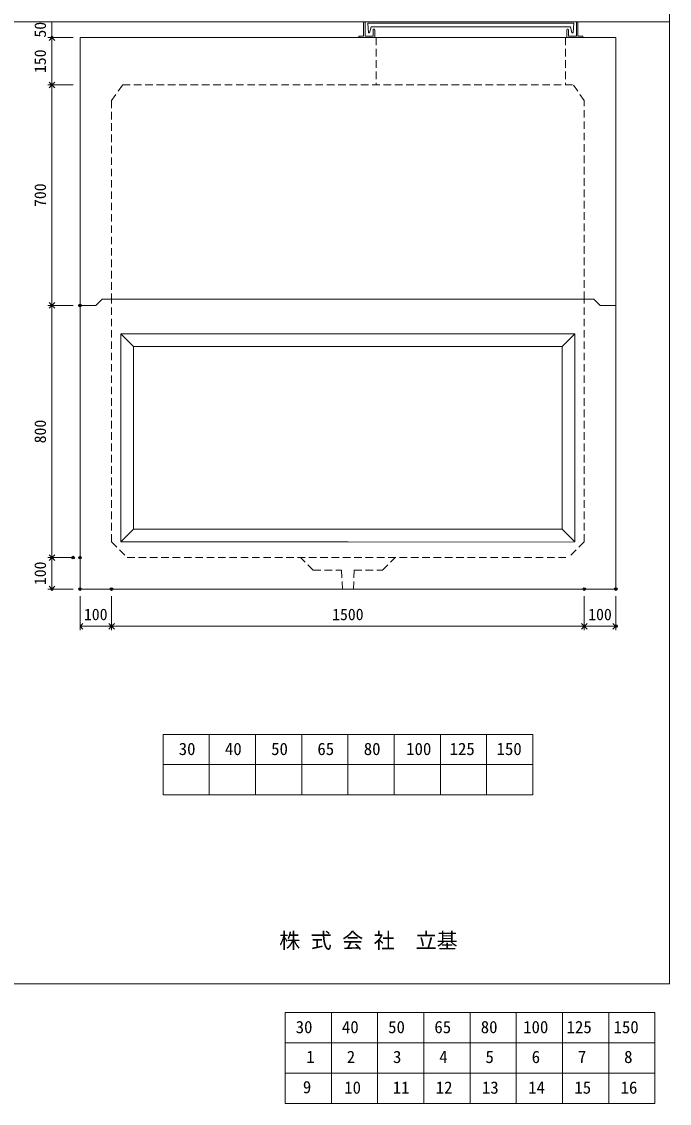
# Model space of a CAD drawing. Units: millimetres, scale not verified. Extents: x -6420 to 6420, y -3040 to 3040.
# Drawn here: x 4365 to 6420, y -3040 to 393 of the extents above; entities that cross this region are included whole.
import ezdxf
from ezdxf.enums import TextEntityAlignment as Align

# ---------------------------------------------------------------- set-up
doc = ezdxf.new("R2010")
doc.units = ezdxf.units.MM
doc.header["$LTSCALE"] = 20
doc.header["$PDMODE"] = 32
doc.header["$PDSIZE"] = 8
doc.linetypes.add('DASHED1', pattern=[1.8, 1.2, -0.6])
doc.layers.add('0-1_Defpoints', color=7, linetype='Continuous')
for name, color, linetype, lineweight in [('0-2_waku', 7, 'Continuous', 18), ('0-3_gaikei', 7, 'Continuous', 18), ('0-4_kakure', 7, 'DASHED1', 5), ('0-5_sunpou', 7, 'Continuous', 5), ('0-8_uchigawa', 6, 'Continuous', 18), ('0-A_futa', 3, 'Continuous', 18), ('0-B_GL', 4, 'Continuous', 18), ('0-D_文字１', 7, 'Continuous', 18), ('1-4_文字２', 7, 'Continuous', 5)]:
    doc.layers.add(name, color=color, linetype=linetype, lineweight=lineweight)
doc.styles.add('ＭＳ ゴシック', font='')
doc.styles.get('ＭＳ ゴシック').set_extended_font_data('MS Gothic')

# ---------------------------------------------------------------- blocks, each defined once
blk = doc.blocks.new('_Open90')
at = {"layer": '0-5_sunpou'}
blk.add_line((0, 0), (-1, 0), dxfattribs=at)
blk.add_lwpolyline([(-0.5, 0.5), (0, 0), (-0.5, -0.5)], dxfattribs=at)
blk = doc.blocks.new('D45')
at = {"layer": '0-1_Defpoints'}
for p in [(7133.24, 2079.26), (7044.21, 1279.26), (7133.24, 1279.26)]:
    blk.add_point(p, dxfattribs=at)
at = {"layer": '0-5_sunpou'}
for p, q in [((7111.24, 2079.26), (7031.21, 2079.26)), ((7044.21, 2061.26), (7044.21, 1297.26)), ((7111.24, 1279.26), (7031.21, 1279.26))]:
    blk.add_line(p, q, dxfattribs=at)
at = {"layer": '0-5_sunpou', "xscale": 18, "yscale": 18}
for p, rotation in [((7044.21, 2079.26), 90), ((7044.21, 1279.26), 270)]:
    blk.add_blockref('_Open90', p, dxfattribs=dict(at, rotation=rotation))
at = {"layer": '0-5_sunpou', "style": 'ＭＳ ゴシック'}
blk.add_text('800', height=36.66, rotation=90, dxfattribs=at).set_placement((7036.21, 1641.76), align=Align.BOTTOM_LEFT)
blk = doc.blocks.new('D46')
at = {"layer": '0-1_Defpoints'}
for p in [(7111.24, 1279.26), (7044.21, 1179.26), (7133.24, 1179.26)]:
    blk.add_point(p, dxfattribs=at)
at = {"layer": '0-5_sunpou'}
for p, q in [((7089.24, 1279.26), (7031.21, 1279.26)), ((7044.21, 1261.26), (7044.21, 1197.26)), ((7111.24, 1179.26), (7031.21, 1179.26))]:
    blk.add_line(p, q, dxfattribs=at)
at = {"layer": '0-5_sunpou', "xscale": 18, "yscale": 18}
for p, rotation in [((7044.21, 1279.26), 90), ((7044.21, 1179.26), 270)]:
    blk.add_blockref('_Open90', p, dxfattribs=dict(at, rotation=rotation))
at = {"layer": '0-5_sunpou', "style": 'ＭＳ ゴシック'}
blk.add_text('100', height=36.66, rotation=90, dxfattribs=at).set_placement((7036.21, 1191.76), align=Align.BOTTOM_LEFT)
blk = doc.blocks.new('D47')
at = {"layer": '0-1_Defpoints'}
for p in [(7133.24, 1179.26), (7233.24, 1179.26), (7233.24, 1061.55)]:
    blk.add_point(p, dxfattribs=at)
at = {"layer": '0-5_sunpou'}
for p, q in [((7133.24, 1157.26), (7133.24, 1048.55)), ((7233.24, 1157.26), (7233.24, 1048.55)), ((7151.24, 1061.55), (7215.24, 1061.55))]:
    blk.add_line(p, q, dxfattribs=at)
at = {"layer": '0-5_sunpou', "xscale": 18, "yscale": 18, "rotation": 180}
blk.add_blockref('_Open90', (7133.24, 1061.55), dxfattribs=at)
at = {"layer": '0-5_sunpou', "xscale": 18, "yscale": 18}
blk.add_blockref('_Open90', (7233.24, 1061.55), dxfattribs=at)
at = {"layer": '0-5_sunpou', "style": 'ＭＳ ゴシック'}
blk.add_text('100', height=36.66, dxfattribs=at).set_placement((7145.74, 1069.55), align=Align.BOTTOM_LEFT)
blk = doc.blocks.new('D48')
at = {"layer": '0-1_Defpoints'}
for p in [(7233.24, 1179.26), (8733.24, 1179.26), (8733.24, 1061.55)]:
    blk.add_point(p, dxfattribs=at)
at = {"layer": '0-5_sunpou'}
for p, q in [((7233.24, 1157.26), (7233.24, 1048.55)), ((8733.24, 1157.26), (8733.24, 1048.55)), ((7251.24, 1061.55), (8715.24, 1061.55))]:
    blk.add_line(p, q, dxfattribs=at)
at = {"layer": '0-5_sunpou', "xscale": 18, "yscale": 18, "rotation": 180}
blk.add_blockref('_Open90', (7233.24, 1061.55), dxfattribs=at)
at = {"layer": '0-5_sunpou', "xscale": 18, "yscale": 18}
blk.add_blockref('_Open90', (8733.24, 1061.55), dxfattribs=at)
at = {"layer": '0-5_sunpou', "style": 'ＭＳ ゴシック'}
blk.add_text('1500', height=36.66, dxfattribs=at).set_placement((7933.24, 1069.55), align=Align.BOTTOM_LEFT)
blk = doc.blocks.new('D49')
at = {"layer": '0-1_Defpoints'}
for p in [(8733.24, 1179.26), (8833.24, 1179.26), (8833.24, 1061.55)]:
    blk.add_point(p, dxfattribs=at)
at = {"layer": '0-5_sunpou'}
for p, q in [((8733.24, 1157.26), (8733.24, 1048.55)), ((8833.24, 1157.26), (8833.24, 1048.55)), ((8751.24, 1061.55), (8815.24, 1061.55))]:
    blk.add_line(p, q, dxfattribs=at)
at = {"layer": '0-5_sunpou', "xscale": 18, "yscale": 18, "rotation": 180}
blk.add_blockref('_Open90', (8733.24, 1061.55), dxfattribs=at)
at = {"layer": '0-5_sunpou', "xscale": 18, "yscale": 18}
blk.add_blockref('_Open90', (8833.24, 1061.55), dxfattribs=at)
at = {"layer": '0-5_sunpou', "style": 'ＭＳ ゴシック'}
blk.add_text('100', height=36.66, dxfattribs=at).set_placement((8745.74, 1069.55), align=Align.BOTTOM_LEFT)
blk = doc.blocks.new('150')
at = {"layer": '0-5_sunpou'}
blk.add_line((8, 57), (8, -57), dxfattribs=at)
at = {"layer": '0-5_sunpou', "xscale": 18, "yscale": 18}
for p, rotation in [((8, 75), 90), ((8, -75), 270)]:
    blk.add_blockref('_Open90', p, dxfattribs=dict(at, rotation=rotation))
at = {"layer": '0-5_sunpou', "style": 'ＭＳ ゴシック'}
blk.add_text('150', height=36.66, rotation=90, dxfattribs=at).set_placement((0, -37.5), align=Align.BOTTOM_LEFT)
blk = doc.blocks.new('50')
at = {"layer": '0-5_sunpou'}
for p, q in [((57.6, 33.33), (-23.42, 33.33)), ((-10.42, 33.33), (-10.42, -16.67)), ((34.61, -16.67), (-23.42, -16.67)), ((56.61, -16.67), (-23.42, -16.67))]:
    blk.add_line(p, q, dxfattribs=at)
blk.add_point((-10.42, -16.67), dxfattribs=at)
at = {"layer": '0-5_sunpou', "style": 'ＭＳ ゴシック'}
blk.add_text('50', height=36.66, rotation=90, dxfattribs=at).set_placement((-18.42, -16.67), align=Align.BOTTOM_LEFT)
blk = doc.blocks.new('700')
at = {"layer": '0-5_sunpou'}
for p, q in [((75.03, 350), (-5, 350)), ((8, 332), (8, -332))]:
    blk.add_line(p, q, dxfattribs=at)
at = {"layer": '0-5_sunpou', "xscale": 18, "yscale": 18}
for p, rotation in [((8, 350), 90), ((8, -350), 270)]:
    blk.add_blockref('_Open90', p, dxfattribs=dict(at, rotation=rotation))
at = {"layer": '0-5_sunpou', "style": 'ＭＳ ゴシック'}
blk.add_text('700', height=36.66, rotation=90, dxfattribs=at).set_placement((0, -37.5), align=Align.BOTTOM_LEFT)

msp = doc.modelspace()

# ---------------------------------------------------------------- linework, layer by layer
at = {"layer": '0-2_waku'}
for p, q in [((6420, 3039.85), (6420, -2660.15)), ((6420, 2683.6), (6420, -2660.15)), ((4813.33, -1868.72), (4813.33, -2060.72)), ((4813.33, -1868.72), (4813.33, -2060.72)), ((4813.33, -1868.72), (4813.33, -2060.72)), ((4813.33, -1868.72), (4813.33, -2060.72)), ((4813.33, -1868.72), (5986.67, -1868.72)), ((4960, -1868.72), (4960, -2060.72)), ((5106.67, -1868.72), (5106.67, -2060.72)), ((5106.67, -1868.72), (5106.67, -2060.72)), ((5253.33, -1868.72), (5253.33, -2060.72)), ((5400, -1868.72), (5400, -2060.72)), ((5546.67, -1868.72), (5546.67, -2060.72)), ((5693.33, -1868.72), (5693.33, -2060.72)), ((5840, -1868.72), (5840, -2060.72)), ((5986.67, -1868.72), (5986.67, -2060.72)), ((4813.33, -1964.72), (5986.67, -1964.72)), ((4813.33, -2060.72), (5986.67, -2060.72)), ((-1740, -2660.15), (6420, -2660.15))]:
    msp.add_line(p, q, dxfattribs=at)
msp.add_lwpolyline([(-1740, 3039.85), (6420, 3039.85), (6420, -2660.15)], dxfattribs=at)
at = {"layer": '0-3_gaikei'}
for p, q in [((4550, 342.28), (6250, 342.28)), ((4550, 342.28), (4550, -507.72)), ((4550, 342.28), (6250, 342.28)), ((6250, 342.28), (6250, -507.72)), ((4550, -507.72), (4600, -507.72)), ((4550, -507.72), (4600, -507.72)), ((4550, -507.72), (4600, -507.72)), ((4550, -507.72), (4600, -507.72)), ((4550, -507.72), (4600, -507.72)), ((4550, -507.72), (4600, -507.72)), ((4550, -507.72), (4600, -507.72)), ((4550, -507.72), (4600, -507.72)), ((4550, -507.72), (4600, -507.72)), ((4550, -507.72), (4600, -507.72)), ((4550, -507.72), (4600, -507.72)), ((4550, -507.72), (4600, -507.72)), ((4550, -507.72), (4600, -507.72)), ((4550, -507.72), (4600, -507.72)), ((4550, -507.72), (4600, -507.72)), ((4550, -507.72), (4600, -507.72)), ((4550, -507.72), (4600, -507.72)), ((4550, -507.72), (4600, -507.72)), ((4550, -507.72), (4600, -507.72)), ((4550, -507.72), (4600, -507.72)), ((4550, -507.72), (4600, -507.72)), ((4550, -507.72), (4600, -507.72)), ((4550, -507.72), (4550, -1407.72)), ((4550, -507.72), (4600, -507.72)), ((4550, -507.72), (4600, -507.72)), ((4550, -507.72), (4600, -507.72)), ((4550, -507.72), (4600, -507.72)), ((4550, -507.72), (4600, -507.72)), ((4550, -507.72), (4600, -507.72)), ((4550, -507.72), (4600, -507.72)), ((4550, -507.72), (4600, -507.72)), ((4550, -507.72), (4600, -507.72)), ((4550, -507.72), (4600, -507.72)), ((4550, -507.72), (4600, -507.72)), ((4550, -507.72), (4600, -507.72)), ((4550, -507.72), (4600, -507.72)), ((4620, -487.72), (4600, -507.72)), ((4620, -487.72), (4600, -507.72)), ((4620, -487.72), (4600, -507.72)), ((4620, -487.72), (4600, -507.72)), ((4620, -487.72), (4600, -507.72)), ((4620, -487.72), (4600, -507.72)), ((4620, -487.72), (4600, -507.72)), ((4620, -487.72), (4600, -507.72)), ((4620, -487.72), (4600, -507.72)), ((4620, -487.72), (4600, -507.72)), ((4620, -487.72), (4600, -507.72)), ((4620, -487.72), (4600, -507.72)), ((4620, -487.72), (4600, -507.72)), ((4620, -487.72), (4600, -507.72)), ((4620, -487.72), (4600, -507.72)), ((4620, -487.72), (4600, -507.72)), ((4620, -487.72), (4600, -507.72)), ((4620, -487.72), (4600, -507.72)), ((4620, -487.72), (4600, -507.72)), ((4620, -487.72), (4600, -507.72)), ((4620, -487.72), (4600, -507.72)), ((4620, -487.72), (4600, -507.72)), ((4620, -487.72), (4600, -507.72)), ((4620, -487.72), (4600, -507.72)), ((4620, -487.72), (4600, -507.72)), ((4620, -487.72), (4600, -507.72)), ((4620, -487.72), (4600, -507.72)), ((4620, -487.72), (4600, -507.72)), ((4620, -487.72), (4600, -507.72)), ((4620, -487.72), (4600, -507.72)), ((4620, -487.72), (4600, -507.72)), ((4620, -487.72), (4600, -507.72)), ((4620, -487.72), (4600, -507.72)), ((4620, -487.72), (4600, -507.72)), ((4620, -487.72), (4600, -507.72)), ((4620, -487.72), (6180, -487.72)), ((4620, -487.72), (6180, -487.72)), ((4620, -487.72), (6180, -487.72)), ((4620, -487.72), (6180, -487.72)), ((4620, -487.72), (6180, -487.72)), ((4620, -487.72), (6180, -487.72)), ((4620, -487.72), (6180, -487.72)), ((4620, -487.72), (6180, -487.72)), ((4620, -487.72), (6180, -487.72)), ((4620, -487.72), (6180, -487.72)), ((4620, -487.72), (6180, -487.72)), ((4620, -487.72), (6180, -487.72)), ((4620, -487.72), (6180, -487.72)), ((4620, -487.72), (6180, -487.72)), ((4620, -487.72), (6180, -487.72)), ((4620, -487.72), (6180, -487.72)), ((4620, -487.72), (6180, -487.72)), ((4620, -487.72), (6180, -487.72)), ((4620, -487.72), (6180, -487.72)), ((4620, -487.72), (6180, -487.72)), ((4620, -487.72), (6180, -487.72)), ((4620, -487.72), (6180, -487.72)), ((4620, -487.72), (6180, -487.72)), ((4620, -487.72), (6180, -487.72)), ((4620, -487.72), (6180, -487.72)), ((4620, -487.72), (6180, -487.72)), ((4620, -487.72), (6180, -487.72)), ((4620, -487.72), (6180, -487.72)), ((4620, -487.72), (6180, -487.72)), ((4620, -487.72), (6180, -487.72)), ((4620, -487.72), (6180, -487.72)), ((4620, -487.72), (6180, -487.72)), ((4620, -487.72), (6180, -487.72)), ((4620, -487.72), (6180, -487.72)), ((4620, -487.72), (6180, -487.72)), ((6180, -487.72), (6200, -507.72)), ((6180, -487.72), (6200, -507.72)), ((6180, -487.72), (6200, -507.72)), ((6180, -487.72), (6200, -507.72)), ((6180, -487.72), (6200, -507.72)), ((6180, -487.72), (6200, -507.72)), ((6180, -487.72), (6200, -507.72)), ((6180, -487.72), (6200, -507.72)), ((6180, -487.72), (6200, -507.72)), ((6180, -487.72), (6200, -507.72)), ((6180, -487.72), (6200, -507.72)), ((6180, -487.72), (6200, -507.72)), ((6180, -487.72), (6200, -507.72)), ((6180, -487.72), (6200, -507.72)), ((6180, -487.72), (6200, -507.72)), ((6180, -487.72), (6200, -507.72)), ((6180, -487.72), (6200, -507.72)), ((6180, -487.72), (6200, -507.72)), ((6180, -487.72), (6200, -507.72)), ((6180, -487.72), (6200, -507.72)), ((6180, -487.72), (6200, -507.72)), ((6180, -487.72), (6200, -507.72)), ((6180, -487.72), (6200, -507.72)), ((6180, -487.72), (6200, -507.72)), ((6180, -487.72), (6200, -507.72)), ((6180, -487.72), (6200, -507.72)), ((6180, -487.72), (6200, -507.72)), ((6180, -487.72), (6200, -507.72)), ((6180, -487.72), (6200, -507.72)), ((6180, -487.72), (6200, -507.72)), ((6180, -487.72), (6200, -507.72)), ((6180, -487.72), (6200, -507.72)), ((6180, -487.72), (6200, -507.72)), ((6180, -487.72), (6200, -507.72)), ((6180, -487.72), (6200, -507.72)), ((6200, -507.72), (6250, -507.72)), ((6200, -507.72), (6250, -507.72)), ((6200, -507.72), (6250, -507.72)), ((6200, -507.72), (6250, -507.72)), ((6200, -507.72), (6250, -507.72)), ((6200, -507.72), (6250, -507.72)), ((6200, -507.72), (6250, -507.72)), ((6200, -507.72), (6250, -507.72)), ((6200, -507.72), (6250, -507.72)), ((6200, -507.72), (6250, -507.72)), ((6200, -507.72), (6250, -507.72)), ((6200, -507.72), (6250, -507.72)), ((6200, -507.72), (6250, -507.72)), ((6200, -507.72), (6250, -507.72)), ((6200, -507.72), (6250, -507.72)), ((6200, -507.72), (6250, -507.72)), ((6200, -507.72), (6250, -507.72)), ((6200, -507.72), (6250, -507.72)), ((6200, -507.72), (6250, -507.72)), ((6200, -507.72), (6250, -507.72)), ((6200, -507.72), (6250, -507.72)), ((6200, -507.72), (6250, -507.72)), ((6200, -507.72), (6250, -507.72)), ((6200, -507.72), (6250, -507.72)), ((6200, -507.72), (6250, -507.72)), ((6200, -507.72), (6250, -507.72)), ((6200, -507.72), (6250, -507.72)), ((6200, -507.72), (6250, -507.72)), ((6200, -507.72), (6250, -507.72)), ((6200, -507.72), (6250, -507.72)), ((6200, -507.72), (6250, -507.72)), ((6200, -507.72), (6250, -507.72)), ((6200, -507.72), (6250, -507.72)), ((6200, -507.72), (6250, -507.72)), ((6200, -507.72), (6250, -507.72)), ((6250, -1407.72), (6250, -507.72)), ((4550, -1407.72), (6250, -1407.72))]:
    msp.add_line(p, q, dxfattribs=at)
at = {"layer": '0-4_kakure'}
for p, q in [((5490, 342.28), (5490, 192.28)), ((6090, 342.28), (6090, 192.28)), ((4650, 142.28), (4685, 192.28)), ((4685, 192.28), (6115, 192.28)), ((6150, 142.28), (6115, 192.28)), ((4650, 142.28), (4650, -487.72)), ((6150, -487.72), (6150, 142.28)), ((4650, -1257.72), (4650, -487.72)), ((6150, -1257.72), (6150, -487.72)), ((4650, -1257.72), (4700, -1307.72)), ((6150, -1257.72), (6100, -1307.72)), ((4700, -1307.72), (6100, -1307.72)), ((5290, -1347.72), (5250, -1307.72)), ((5290, -1347.72), (5380, -1347.72)), ((5380, -1347.72), (5382.5, -1407.72)), ((5420, -1347.72), (5417.5, -1407.72))]:
    msp.add_line(p, q, dxfattribs=at)
msp.add_lwpolyline([(5420, -1347.72), (5510, -1347.72), (5550, -1307.72)], dxfattribs=at)
at = {"layer": '0-8_uchigawa'}
for p, q in [((4680, -597.72), (5400, -597.72)), ((4680, -597.72), (4680, -1257.72)), ((4720, -637.72), (4680, -597.72)), ((6120, -597.72), (5400, -597.72)), ((6080, -637.72), (6120, -597.72)), ((6120, -597.72), (6120, -1257.72)), ((6120, -597.72), (6120, -1257.72)), ((4720, -637.72), (4720, -1217.72)), ((4720, -637.72), (5400, -637.72)), ((4720, -637.72), (5400, -637.72)), ((6080, -637.72), (5400, -637.72)), ((6080, -637.72), (6080, -1217.72)), ((4720, -1217.72), (4680, -1257.72)), ((4720, -1217.72), (5400, -1217.72)), ((4680, -1257.72), (5400, -1257.72)), ((5400.69, -1258.41), (6120, -1257.72))]:
    msp.add_line(p, q, dxfattribs=at)
msp.add_lwpolyline([(5400, -1217.72), (6080, -1217.72), (6120, -1257.72)], dxfattribs=at)
at = {"layer": '0-A_futa'}
for p, q in [((5450, 390.28), (5450, 347.28)), ((5452, 392.28), (5455, 392.28)), ((5455, 392.28), (5455, 347.28)), ((5462.81, 387.78), (6117.14, 387.78)), ((5462.81, 387.78), (5465.3, 357.78)), ((6117.14, 387.78), (6114.89, 357.78)), ((6125, 392.28), (6128, 392.28)), ((6125, 392.28), (6125, 347.28)), ((6130, 390.28), (6130, 347.28)), ((5435, 345.28), (5435, 344.28)), ((5437, 347.28), (5450, 347.28)), ((5455, 347.28), (5480, 347.28)), ((5465.3, 357.78), (5469.01, 357.78)), ((5473.33, 376.78), (5469.01, 357.78)), ((5473.33, 376.78), (6106.67, 376.78)), ((5480, 367.28), (5480, 347.28)), ((5482, 369.28), (5483, 369.28)), ((5485, 367.28), (5485, 342.28)), ((6095, 367.28), (6095, 342.28)), ((6098, 369.28), (6097, 369.28)), ((6100, 367.28), (6100, 347.28)), ((6125, 347.28), (6100, 347.28)), ((6106.67, 376.78), (6110.99, 357.78)), ((6114.89, 357.78), (6110.99, 357.78)), ((6143, 347.28), (6130, 347.28)), ((6145, 345.28), (6145, 344.28)), ((5490, 342.28), (5437, 342.28)), ((6095, 342.28), (6143, 342.28))]:
    msp.add_line(p, q, dxfattribs=at)
for centre, start, end in [((5452, 390.28), 90, 180), ((6128, 390.28), 0, 90), ((5437, 345.28), 90, 180), ((5437, 344.28), 180, 270), ((5482, 367.28), 90, 180), ((5483, 367.28), 0, 90), ((6097, 367.28), 90, 180), ((6098, 367.28), 0, 90), ((6143, 345.28), 0, 90), ((6143, 344.28), 270, 0)]:
    msp.add_arc(centre, 2, start, end, dxfattribs=at)
at = {"layer": '0-B_GL'}
msp.add_line((-1740, 392.28), (6420, 392.28), dxfattribs=at)
at = {"layer": '1-4_文字２'}
for p, q in [((5200.83, -2751.68), (5200.83, -2943.68)), ((5200.83, -2751.68), (5200.83, -2943.68)), ((5200.83, -2751.68), (5200.83, -2943.68)), ((5200.83, -2751.68), (5200.83, -2943.68)), ((5200.83, -2751.68), (6374.16, -2751.68)), ((5200.83, -2751.68), (5200.83, -2943.68)), ((5200.83, -2751.68), (5200.83, -2943.68)), ((5200.83, -2751.68), (5200.83, -2943.68)), ((5200.83, -2751.68), (5200.83, -2943.68)), ((5200.83, -2751.68), (6374.16, -2751.68)), ((5347.49, -2751.68), (5347.49, -2943.68)), ((5347.49, -2751.68), (5347.49, -2943.68)), ((5494.16, -2751.68), (5494.16, -2943.68)), ((5494.16, -2751.68), (5494.16, -2943.68)), ((5494.16, -2751.68), (5494.16, -2943.68)), ((5494.16, -2751.68), (5494.16, -2943.68)), ((5640.83, -2751.68), (5640.83, -2943.68)), ((5640.83, -2751.68), (5640.83, -2943.68)), ((5787.49, -2751.68), (5787.49, -2943.68)), ((5787.49, -2751.68), (5787.49, -2943.68)), ((5934.16, -2751.68), (5934.16, -2943.68)), ((5934.16, -2751.68), (5934.16, -2943.68)), ((6080.83, -2751.68), (6080.83, -2943.68)), ((6080.83, -2751.68), (6080.83, -2943.68)), ((6227.49, -2751.68), (6227.49, -2943.68)), ((6227.49, -2751.68), (6227.49, -2943.68)), ((6374.16, -2751.68), (6374.16, -2943.68)), ((6374.16, -2751.68), (6374.16, -2943.68)), ((5200.83, -2847.68), (6374.16, -2847.68)), ((5200.83, -2847.68), (6374.16, -2847.68)), ((5200.83, -2943.68), (6374.16, -2943.68)), ((5200.83, -2943.68), (6374.16, -2943.68)), ((5200.83, -2943.68), (5200.83, -3039.68)), ((5200.83, -2943.68), (5200.83, -3039.68)), ((5200.83, -2943.68), (5200.83, -3039.68)), ((5200.83, -2943.68), (5200.83, -3039.68)), ((5200.83, -2943.68), (6374.16, -2943.68)), ((5200.83, -2943.68), (5200.83, -3039.68)), ((5200.83, -2943.68), (5200.83, -3039.68)), ((5200.83, -2943.68), (5200.83, -3039.68)), ((5200.83, -2943.68), (5200.83, -3039.68)), ((5200.83, -2943.68), (6374.16, -2943.68)), ((5347.49, -2943.68), (5347.49, -3039.68)), ((5347.49, -2943.68), (5347.49, -3039.68)), ((5494.16, -2943.68), (5494.16, -3039.68)), ((5494.16, -2943.68), (5494.16, -3039.68)), ((5494.16, -2943.68), (5494.16, -3039.68)), ((5494.16, -2943.68), (5494.16, -3039.68)), ((5640.83, -2943.68), (5640.83, -3039.68)), ((5640.83, -2943.68), (5640.83, -3039.68)), ((5787.49, -2943.68), (5787.49, -3039.68)), ((5787.49, -2943.68), (5787.49, -3039.68)), ((5934.16, -2943.68), (5934.16, -3039.68)), ((5934.16, -2943.68), (5934.16, -3039.68)), ((6080.83, -2943.68), (6080.83, -3039.68)), ((6080.83, -2943.68), (6080.83, -3039.68)), ((6227.49, -2943.68), (6227.49, -3039.68)), ((6227.49, -2943.68), (6227.49, -3039.68)), ((6374.16, -2943.68), (6374.16, -3039.68)), ((6374.16, -2943.68), (6374.16, -3039.68)), ((5200.83, -3039.68), (6374.16, -3039.68)), ((5200.83, -3039.68), (6374.16, -3039.68))]:
    msp.add_line(p, q, dxfattribs=at)

# ---------------------------------------------------------------- block references
at = {"layer": '0-5_sunpou'}
for name, p in [('50', (4471.39, 358.95)), ('150', (4452.97, 267.28)), ('700', (4452.97, -157.72)), ('D45', (-2583.24, -2586.98)), ('D46', (-2583.24, -2586.98)), ('D47', (-2583.24, -2586.98)), ('D48', (-2583.24, -2586.98)), ('D49', (-2583.24, -2586.98))]:
    msp.add_blockref(name, p, dxfattribs=at)

# ---------------------------------------------------------------- texts
at = {"layer": '0-D_文字１', "style": 'ＭＳ ゴシック'}
for s, height, p in [('30', 39.1, (4863.17, -1946.17)), ('40', 39.1, (5009.84, -1946.17)), ('50', 39.1, (5156.5, -1946.17)), ('65', 39.1, (5303.17, -1946.17)), ('80', 39.1, (5450.38, -1946.17)), ('100', 39.1, (5584.88, -1946.17)), ('125', 39.1, (5722.73, -1946.17)), ('150', 39.1, (5871.75, -1946.17)), (' 株 式 会 社\u3000立基', 48.88, (5148.71, -2561.96))]:
    msp.add_text(s, height=height, dxfattribs=at).set_placement(p, align=Align.BOTTOM_LEFT)
at = {"layer": '1-4_文字２', "style": 'ＭＳ ゴシック'}
for s, p in [('30', (5234.36, -2828.77)), ('30', (5234.36, -2828.77)), ('40', (5381.03, -2828.77)), ('40', (5381.03, -2828.77)), ('50', (5527.7, -2828.77)), ('50', (5527.7, -2828.77)), ('65', (5674.36, -2828.77)), ('65', (5674.36, -2828.77)), ('80', (5821.58, -2828.77)), ('80', (5821.58, -2828.77)), ('100', (5956.07, -2828.77)), ('100', (5956.07, -2828.77)), ('125', (6093.92, -2828.77)), ('125', (6093.92, -2828.77)), ('150', (6242.94, -2828.77)), ('150', (6242.94, -2828.77)), ('1', (5267.89, -2923.49)), ('2', (5396.48, -2923.49)), ('3', (5543.14, -2923.49)), ('4', (5689.81, -2923.49)), ('5', (5836.48, -2923.49)), ('6', (5983.14, -2923.49)), ('7', (6129.81, -2923.49)), ('8', (6276.48, -2923.49)), ('9', (5257.14, -3019.49)), ('10', (5388.36, -3020.77)), ('11', (5542.35, -3020.77)), ('12', (5678.63, -3020.77)), ('13', (5825.3, -3020.77)), ('14', (5971.96, -3020.77)), ('15', (6118.63, -3020.77)), ('16', (6265.3, -3020.77))]:
    msp.add_text(s, height=39.1, dxfattribs=at).set_placement(p, align=Align.BOTTOM_LEFT)

doc.saveas('drawing.dxf')
